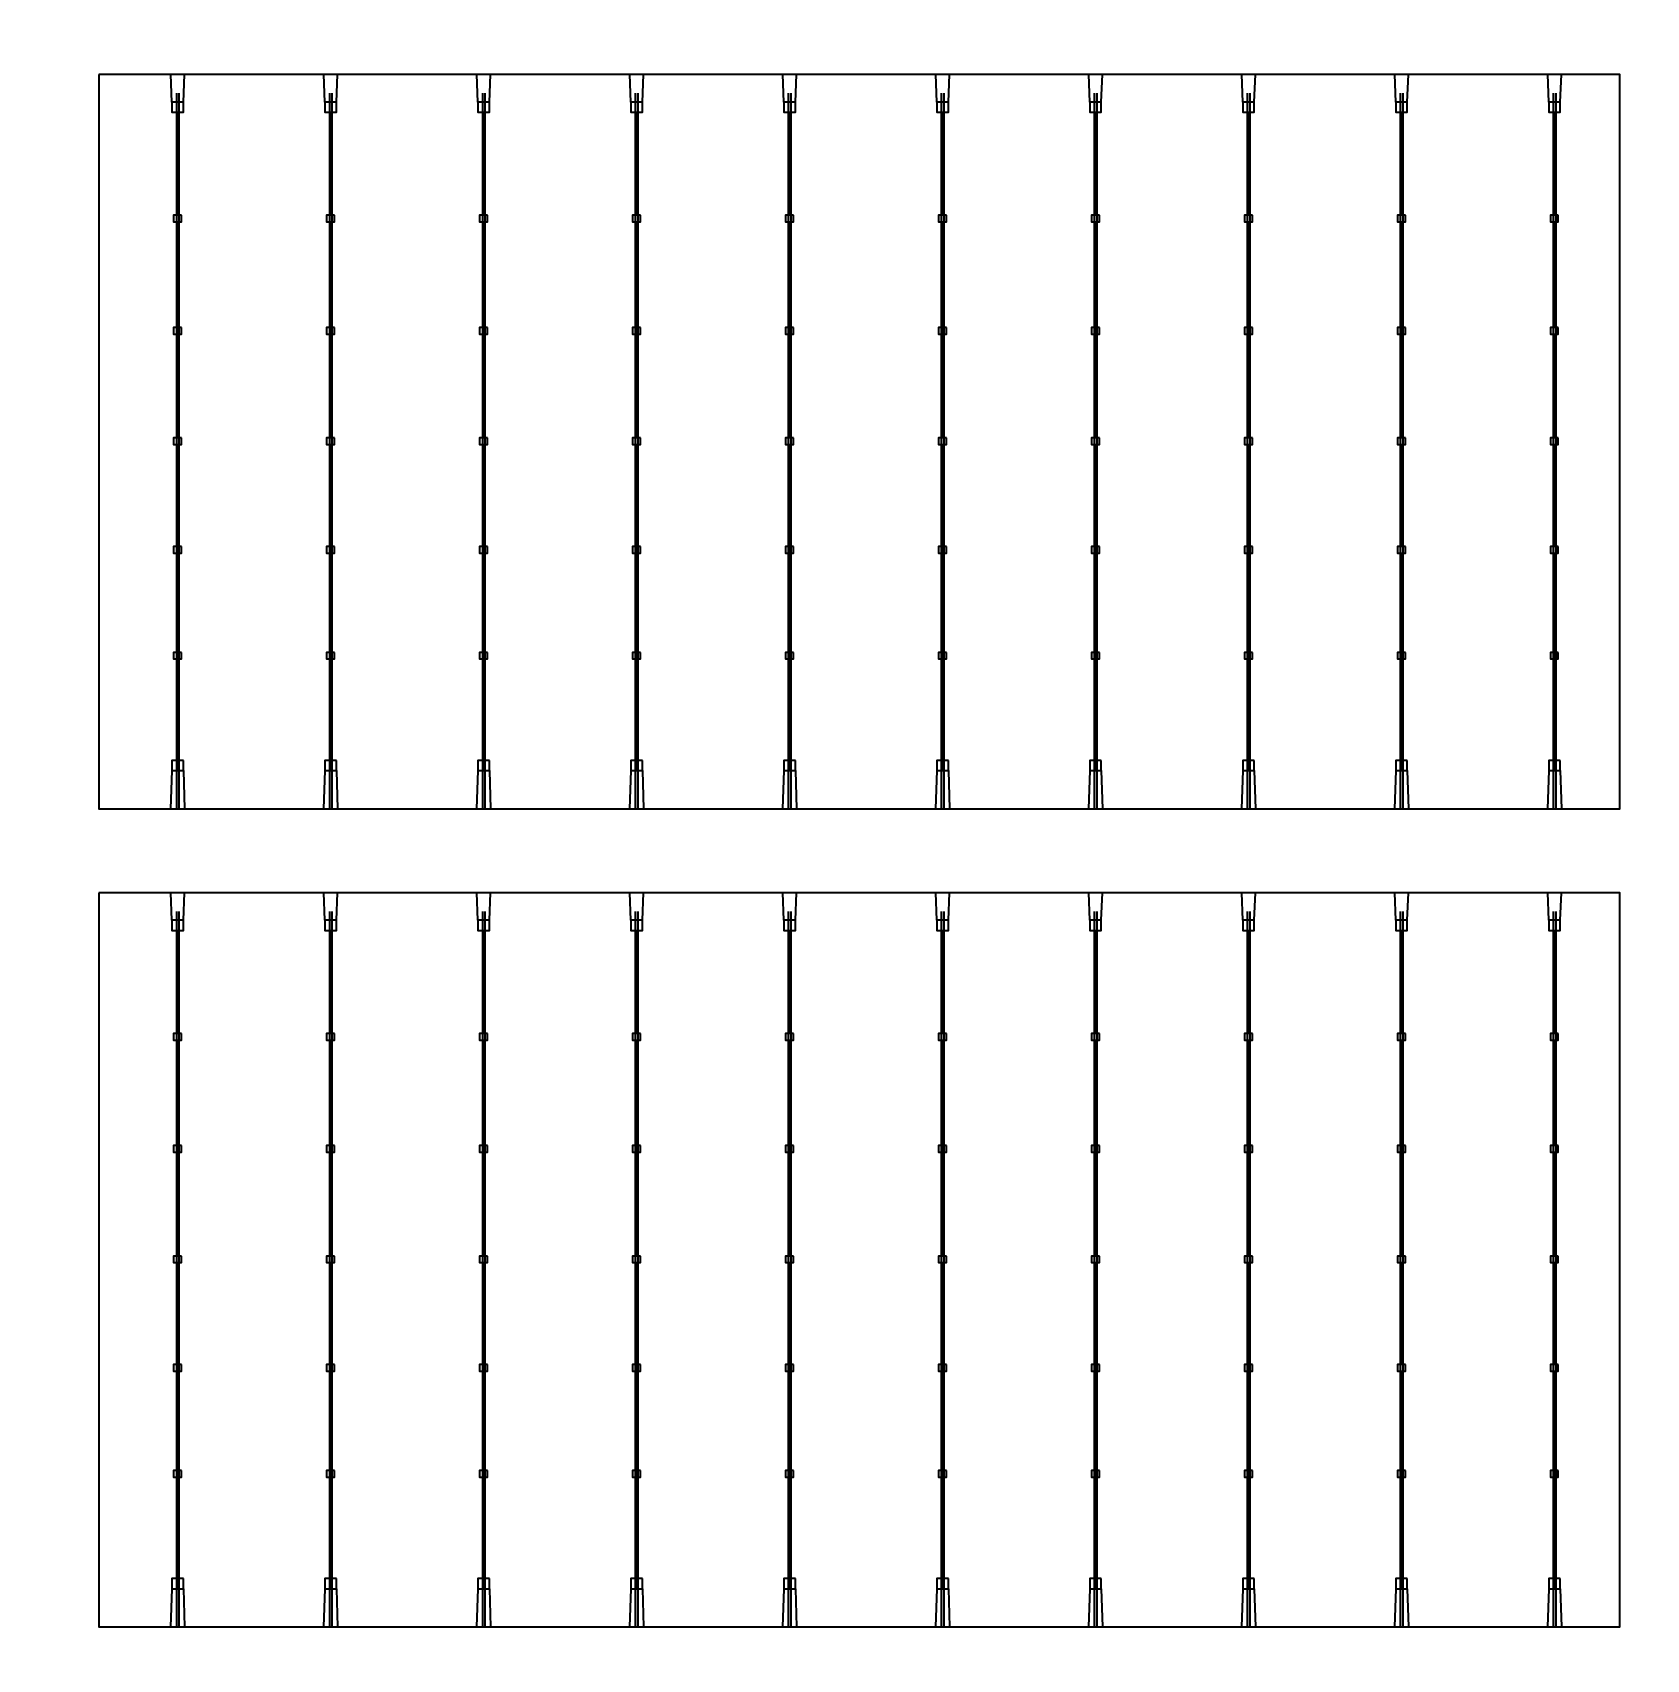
# Model space of a CAD drawing. Header units: millimetres. Extents: x 10297564 to 11610295, y -9287743 to -8409454.
# Drawn here: x 10431307 to 10433853, y -9095653 to -9093088 of the extents above; entities that cross this region are included whole.
import ezdxf

# ---------------------------------------------------------------- set-up
doc = ezdxf.new("R2010")
doc.units = ezdxf.units.MM
doc.header["$LTSCALE"] = 100
doc.layers.add('E1', color=1, linetype='Continuous')
doc.layers.add('Outline', color=5, linetype='Continuous', lineweight=25)
doc.styles.add('HL-S1', font='DotumChe.ttf')
doc.styles.add('MG', font='malgun.ttf')
doc.dimstyles.new('HL-100', dxfattribs={"dimscale": 100, "dimtxt": 3, "dimasz": 4, "dimexe": 2, "dimexo": 2, "dimgap": 1, "dimtad": 1, "dimdec": 0, "dimzin": 0, "dimlunit": 6, "dimtxsty": 'HL-S1', "dimblk": 'DOTSMALL', "dimcen": 4, "dimdle": 2, "dimclrd": 256, "dimclre": 256, "dimclrt": 4, "dimazin": 0, "dimtfac": 1, "dimtdec": 0, "dimtix": 1, "dimtmove": 2, "dimatfit": 3, "dimldrblk": 'DOTSMALL', "dimfxl": 1.5, "dimtolj": 1, "dimtzin": 0, "dimlwd": -1, "dimlwe": -1, "dimarcsym": 0})

# ---------------------------------------------------------------- blocks, each defined once
blk = doc.blocks.new('*D75')
at = {"layer": 'defpoints', "color": 0, "transparency": 16777216}
for p in [(10439230.2, -9073249.8), (10439230.2, -9073249.8), (10423426.7, -9107604.7)]:
    blk.add_point(p, dxfattribs=at)
at = {"layer": 'E1', "color": 1, "transparency": 16777216}
for p, q in [((10439593.6, -9073417), (10439593.6, -9073417)), ((10423593.8, -9107241.3), (10439063, -9073613.2)), ((10423790.1, -9107771.8), (10423790.1, -9107771.8))]:
    blk.add_line(p, q, dxfattribs=at)
for points in [[(10439002.4, -9073585.4), (10439123.6, -9073641.1), (10439230.2, -9073249.8)], [(10423533.3, -9107213.4), (10423654.4, -9107269.1), (10423426.7, -9107604.7)]]:
    blk.add_solid(points, dxfattribs=at)
at = {"layer": 'E1', "color": 7, "transparency": 16777216, "insert": (10430911.1, -9090235.3), "char_height": 500, "attachment_point": 5, "rotation": 65.2972, "style": 'MG'}
blk.add_mtext('\\A1;2711.1', dxfattribs=at)
blk = doc.blocks.new('_DotSmall')
at = {"color": 0, "linetype": 'ByBlock', "const_width": 0.5}
blk.add_lwpolyline([(-0.0625, 0, 1), (0.0625, 0, 1)], format="xyb", close=True, dxfattribs=at)

msp = doc.modelspace()

# ---------------------------------------------------------------- hatches: boundary and pattern name
at = {"true_color": 0x939598}
h = msp.add_hatch(color=252, dxfattribs=at)
h.dxf.hatch_style = 1
h.paths.add_polyline_path([(10431534.3, -9094311.8), (10431538.3, -9094311.8), (10431538.3, -9093183.5), (10431534.3, -9093183.5)])
h = msp.add_hatch(color=252, dxfattribs=at)
h.dxf.hatch_style = 1
h.paths.add_polyline_path([(10431775.6, -9094311.8), (10431779.6, -9094311.8), (10431779.6, -9093183.5), (10431775.6, -9093183.5)])
h = msp.add_hatch(color=252, dxfattribs=at)
h.dxf.hatch_style = 1
h.paths.add_polyline_path([(10432016.9, -9094311.8), (10432020.9, -9094311.8), (10432020.9, -9093183.5), (10432016.9, -9093183.5)])
h = msp.add_hatch(color=252, dxfattribs=at)
h.dxf.hatch_style = 1
h.paths.add_polyline_path([(10432258.2, -9094311.8), (10432262.2, -9094311.8), (10432262.2, -9093183.5), (10432258.2, -9093183.5)])
h = msp.add_hatch(color=252, dxfattribs=at)
h.dxf.hatch_style = 1
h.paths.add_polyline_path([(10432499.5, -9094311.8), (10432503.6, -9094311.8), (10432503.6, -9093183.5), (10432499.5, -9093183.5)])
h = msp.add_hatch(color=252, dxfattribs=at)
h.dxf.hatch_style = 1
h.paths.add_polyline_path([(10432740.8, -9094311.8), (10432744.9, -9094311.8), (10432744.9, -9093183.5), (10432740.8, -9093183.5)])
h = msp.add_hatch(color=252, dxfattribs=at)
h.dxf.hatch_style = 1
h.paths.add_polyline_path([(10432982.1, -9094311.8), (10432986.2, -9094311.8), (10432986.2, -9093183.5), (10432982.1, -9093183.5)])
h = msp.add_hatch(color=252, dxfattribs=at)
h.dxf.hatch_style = 1
h.paths.add_polyline_path([(10433223.4, -9094311.8), (10433227.5, -9094311.8), (10433227.5, -9093183.5), (10433223.4, -9093183.5)])
h = msp.add_hatch(color=252, dxfattribs=at)
h.dxf.hatch_style = 1
h.paths.add_polyline_path([(10433464.7, -9094311.8), (10433468.8, -9094311.8), (10433468.8, -9093183.5), (10433464.7, -9093183.5)])
h = msp.add_hatch(color=252, dxfattribs=at)
h.dxf.hatch_style = 1
h.paths.add_polyline_path([(10433706, -9094311.8), (10433710.1, -9094311.8), (10433710.1, -9093183.5), (10433706, -9093183.5)])
h = msp.add_hatch(color=252, dxfattribs=at)
h.dxf.hatch_style = 1
h.paths.add_polyline_path([(10431534.3, -9095602.1), (10431538.3, -9095602.1), (10431538.3, -9094473.7), (10431534.3, -9094473.7)])
h = msp.add_hatch(color=252, dxfattribs=at)
h.dxf.hatch_style = 1
h.paths.add_polyline_path([(10431775.6, -9095602.1), (10431779.6, -9095602.1), (10431779.6, -9094473.7), (10431775.6, -9094473.7)])
h = msp.add_hatch(color=252, dxfattribs=at)
h.dxf.hatch_style = 1
h.paths.add_polyline_path([(10432016.9, -9095602.1), (10432020.9, -9095602.1), (10432020.9, -9094473.7), (10432016.9, -9094473.7)])
h = msp.add_hatch(color=252, dxfattribs=at)
h.dxf.hatch_style = 1
h.paths.add_polyline_path([(10432258.2, -9095602.1), (10432262.2, -9095602.1), (10432262.2, -9094473.7), (10432258.2, -9094473.7)])
h = msp.add_hatch(color=252, dxfattribs=at)
h.dxf.hatch_style = 1
h.paths.add_polyline_path([(10432499.5, -9095602.1), (10432503.6, -9095602.1), (10432503.6, -9094473.7), (10432499.5, -9094473.7)])
h = msp.add_hatch(color=252, dxfattribs=at)
h.dxf.hatch_style = 1
h.paths.add_polyline_path([(10432740.8, -9095602.1), (10432744.9, -9095602.1), (10432744.9, -9094473.7), (10432740.8, -9094473.7)])
h = msp.add_hatch(color=252, dxfattribs=at)
h.dxf.hatch_style = 1
h.paths.add_polyline_path([(10432982.1, -9095602.1), (10432986.2, -9095602.1), (10432986.2, -9094473.7), (10432982.1, -9094473.7)])
h = msp.add_hatch(color=252, dxfattribs=at)
h.dxf.hatch_style = 1
h.paths.add_polyline_path([(10433223.4, -9095602.1), (10433227.5, -9095602.1), (10433227.5, -9094473.7), (10433223.4, -9094473.7)])
h = msp.add_hatch(color=252, dxfattribs=at)
h.dxf.hatch_style = 1
h.paths.add_polyline_path([(10433464.7, -9095602.1), (10433468.8, -9095602.1), (10433468.8, -9094473.7), (10433464.7, -9094473.7)])
h = msp.add_hatch(color=252, dxfattribs=at)
h.dxf.hatch_style = 1
h.paths.add_polyline_path([(10433706, -9095602.1), (10433710.1, -9095602.1), (10433710.1, -9094473.7), (10433706, -9094473.7)])

# ---------------------------------------------------------------- linework, layer by layer
for p, q in [((10431527.2, -9093197.4), (10431525.5, -9093154.1)), ((10431545.4, -9093197.4), (10431547.1, -9093154.1)), ((10431768.5, -9093197.4), (10431766.9, -9093154.1)), ((10431786.7, -9093197.4), (10431788.4, -9093154.1)), ((10432009.9, -9093197.4), (10432008.2, -9093154.1)), ((10432028, -9093197.4), (10432029.7, -9093154.1)), ((10432251.2, -9093197.4), (10432249.5, -9093154.1)), ((10432269.3, -9093197.4), (10432271, -9093154.1)), ((10432492.5, -9093197.4), (10432490.8, -9093154.1)), ((10432510.6, -9093197.4), (10432512.3, -9093154.1)), ((10432733.8, -9093197.4), (10432732.1, -9093154.1)), ((10432751.9, -9093197.4), (10432753.6, -9093154.1)), ((10432975.1, -9093197.4), (10432973.4, -9093154.1)), ((10432993.2, -9093197.4), (10432994.9, -9093154.1)), ((10433216.4, -9093197.4), (10433214.7, -9093154.1)), ((10433234.5, -9093197.4), (10433236.2, -9093154.1)), ((10433457.7, -9093197.4), (10433456, -9093154.1)), ((10433475.8, -9093197.4), (10433477.5, -9093154.1)), ((10433699, -9093197.4), (10433697.3, -9093154.1)), ((10433717.1, -9093197.4), (10433718.8, -9093154.1)), ((10431534.3, -9093183.5), (10431534.3, -9094311.8)), ((10431538.3, -9093183.5), (10431538.3, -9094311.8)), ((10431775.6, -9093183.5), (10431775.6, -9094311.8)), ((10431779.6, -9093183.5), (10431779.6, -9094311.8)), ((10432016.9, -9093183.5), (10432016.9, -9094311.8)), ((10432020.9, -9093183.5), (10432020.9, -9094311.8)), ((10432258.2, -9093183.5), (10432258.2, -9094311.8)), ((10432262.2, -9093183.5), (10432262.2, -9094311.8)), ((10432499.5, -9093183.5), (10432499.5, -9094311.8)), ((10432503.6, -9093183.5), (10432503.6, -9094311.8)), ((10432740.8, -9093183.5), (10432740.8, -9094311.8)), ((10432744.9, -9093183.5), (10432744.9, -9094311.8)), ((10432982.1, -9093183.5), (10432982.1, -9094311.8)), ((10432986.2, -9093183.5), (10432986.2, -9094311.8)), ((10433223.4, -9093183.5), (10433223.4, -9094311.8)), ((10433227.5, -9093183.5), (10433227.5, -9094311.8)), ((10433464.7, -9093183.5), (10433464.7, -9094311.8)), ((10433468.8, -9093183.5), (10433468.8, -9094311.8)), ((10433706, -9093183.5), (10433706, -9094311.8)), ((10433710.1, -9093183.5), (10433710.1, -9094311.8)), ((10431535.9, -9093375.9), (10431535.9, -9093213.4)), ((10431536.7, -9093375.9), (10431536.7, -9093213.4)), ((10431777.2, -9093375.9), (10431777.2, -9093213.4)), ((10431778, -9093375.9), (10431778, -9093213.4)), ((10432018.5, -9093375.9), (10432018.5, -9093213.4)), ((10432019.3, -9093375.9), (10432019.3, -9093213.4)), ((10432259.8, -9093375.9), (10432259.8, -9093213.4)), ((10432260.6, -9093375.9), (10432260.6, -9093213.4)), ((10432501.1, -9093375.9), (10432501.1, -9093213.4)), ((10432501.9, -9093375.9), (10432501.9, -9093213.4)), ((10432742.4, -9093375.9), (10432742.4, -9093213.4)), ((10432743.3, -9093375.9), (10432743.3, -9093213.4)), ((10432983.7, -9093375.9), (10432983.7, -9093213.4)), ((10432984.6, -9093375.9), (10432984.6, -9093213.4)), ((10433225, -9093375.9), (10433225, -9093213.4)), ((10433225.9, -9093375.9), (10433225.9, -9093213.4)), ((10433466.3, -9093375.9), (10433466.3, -9093213.4)), ((10433467.2, -9093375.9), (10433467.2, -9093213.4)), ((10433707.6, -9093375.9), (10433707.6, -9093213.4)), ((10433708.5, -9093375.9), (10433708.5, -9093213.4)), ((10431535.9, -9093726.9), (10431535.9, -9093386.4)), ((10431536.7, -9093726.9), (10431536.7, -9093386.4)), ((10431777.2, -9093726.9), (10431777.2, -9093386.4)), ((10431778, -9093726.9), (10431778, -9093386.4)), ((10432018.5, -9093726.9), (10432018.5, -9093386.4)), ((10432019.3, -9093726.9), (10432019.3, -9093386.4)), ((10432259.8, -9093726.9), (10432259.8, -9093386.4)), ((10432260.6, -9093726.9), (10432260.6, -9093386.4)), ((10432501.1, -9093726.9), (10432501.1, -9093386.4)), ((10432501.9, -9093726.9), (10432501.9, -9093386.4)), ((10432742.4, -9093726.9), (10432742.4, -9093386.4)), ((10432743.3, -9093726.9), (10432743.3, -9093386.4)), ((10432983.7, -9093726.9), (10432983.7, -9093386.4)), ((10432984.6, -9093726.9), (10432984.6, -9093386.4)), ((10433225, -9093726.9), (10433225, -9093386.4)), ((10433225.9, -9093726.9), (10433225.9, -9093386.4)), ((10433466.3, -9093726.9), (10433466.3, -9093386.4)), ((10433467.2, -9093726.9), (10433467.2, -9093386.4)), ((10433707.6, -9093552.8), (10433707.6, -9093386.4)), ((10433708.5, -9093552.8), (10433708.5, -9093386.4)), ((10433707.6, -9093726.9), (10433707.6, -9093563.3)), ((10433708.5, -9093726.9), (10433708.5, -9093563.3)), ((10431535.9, -9094250.9), (10431535.9, -9093737.3)), ((10431536.7, -9094250.9), (10431536.7, -9093737.3)), ((10431777.2, -9094250.9), (10431777.2, -9093737.3)), ((10431778, -9094250.9), (10431778, -9093737.3)), ((10432018.5, -9094250.9), (10432018.5, -9093737.3)), ((10432019.3, -9094250.9), (10432019.3, -9093737.3)), ((10432259.8, -9094250.9), (10432259.8, -9093737.3)), ((10432260.6, -9094250.9), (10432260.6, -9093737.3)), ((10432501.1, -9094250.9), (10432501.1, -9093737.3)), ((10432501.9, -9094250.9), (10432501.9, -9093737.3)), ((10432742.4, -9094250.9), (10432742.4, -9093737.3)), ((10432743.3, -9094250.9), (10432743.3, -9093737.3)), ((10432983.7, -9094250.9), (10432983.7, -9093737.3)), ((10432984.6, -9094250.9), (10432984.6, -9093737.3)), ((10433225, -9094250.9), (10433225, -9093737.3)), ((10433225.9, -9094250.9), (10433225.9, -9093737.3)), ((10433466.3, -9093898.2), (10433466.3, -9093737.3)), ((10433467.2, -9093898.2), (10433467.2, -9093737.3)), ((10433707.6, -9093898.2), (10433707.6, -9093737.3)), ((10433708.5, -9093898.2), (10433708.5, -9093737.3)), ((10433466.3, -9094250.9), (10433466.3, -9093908.6)), ((10433467.2, -9094250.9), (10433467.2, -9093908.6)), ((10433707.6, -9094250.9), (10433707.6, -9093908.6)), ((10433708.5, -9094250.9), (10433708.5, -9093908.6)), ((10431527.2, -9094251.6), (10431525.3, -9094311.8)), ((10431545.4, -9094251.6), (10431547.3, -9094311.8)), ((10431768.5, -9094251.6), (10431766.6, -9094311.8)), ((10431786.7, -9094251.6), (10431788.6, -9094311.8)), ((10432009.9, -9094251.6), (10432007.9, -9094311.8)), ((10432028, -9094251.6), (10432029.9, -9094311.8)), ((10432251.2, -9094251.6), (10432249.2, -9094311.8)), ((10432269.3, -9094251.6), (10432271.3, -9094311.8)), ((10432492.5, -9094251.6), (10432490.5, -9094311.8)), ((10432510.6, -9094251.6), (10432512.6, -9094311.8)), ((10432733.8, -9094251.6), (10432731.8, -9094311.8)), ((10432751.9, -9094251.6), (10432753.9, -9094311.8)), ((10432975.1, -9094251.6), (10432973.1, -9094311.8)), ((10432993.2, -9094251.6), (10432995.2, -9094311.8)), ((10433216.4, -9094251.6), (10433214.4, -9094311.8)), ((10433234.5, -9094251.6), (10433236.5, -9094311.8)), ((10433457.7, -9094251.6), (10433455.7, -9094311.8)), ((10433475.8, -9094251.6), (10433477.8, -9094311.8)), ((10433699, -9094251.6), (10433697, -9094311.8)), ((10433717.1, -9094251.6), (10433719.1, -9094311.8)), ((10431527.2, -9094487.6), (10431525.5, -9094444.3)), ((10431545.4, -9094487.6), (10431547.1, -9094444.3)), ((10431768.5, -9094487.6), (10431766.9, -9094444.3)), ((10431786.7, -9094487.6), (10431788.4, -9094444.3)), ((10432009.9, -9094487.6), (10432008.2, -9094444.3)), ((10432028, -9094487.6), (10432029.7, -9094444.3)), ((10432251.2, -9094487.6), (10432249.5, -9094444.3)), ((10432269.3, -9094487.6), (10432271, -9094444.3)), ((10432492.5, -9094487.6), (10432490.8, -9094444.3)), ((10432510.6, -9094487.6), (10432512.3, -9094444.3)), ((10432733.8, -9094487.6), (10432732.1, -9094444.3)), ((10432751.9, -9094487.6), (10432753.6, -9094444.3)), ((10432975.1, -9094487.6), (10432973.4, -9094444.3)), ((10432993.2, -9094487.6), (10432994.9, -9094444.3)), ((10433216.4, -9094487.6), (10433214.7, -9094444.3)), ((10433234.5, -9094487.6), (10433236.2, -9094444.3)), ((10433457.7, -9094487.6), (10433456, -9094444.3)), ((10433475.8, -9094487.6), (10433477.5, -9094444.3)), ((10433699, -9094487.6), (10433697.3, -9094444.3)), ((10433717.1, -9094487.6), (10433718.8, -9094444.3)), ((10431534.3, -9094473.7), (10431534.3, -9095602.1)), ((10431538.3, -9094473.7), (10431538.3, -9095602.1)), ((10431775.6, -9094473.7), (10431775.6, -9095602.1)), ((10431779.6, -9094473.7), (10431779.6, -9095602.1)), ((10432016.9, -9094473.7), (10432016.9, -9095602.1)), ((10432020.9, -9094473.7), (10432020.9, -9095602.1)), ((10432258.2, -9094473.7), (10432258.2, -9095602.1)), ((10432262.2, -9094473.7), (10432262.2, -9095602.1)), ((10432499.5, -9094473.7), (10432499.5, -9095602.1)), ((10432503.6, -9094473.7), (10432503.6, -9095602.1)), ((10432740.8, -9094473.7), (10432740.8, -9095602.1)), ((10432744.9, -9094473.7), (10432744.9, -9095602.1)), ((10432982.1, -9094473.7), (10432982.1, -9095602.1)), ((10432986.2, -9094473.7), (10432986.2, -9095602.1)), ((10433223.4, -9094473.7), (10433223.4, -9095602.1)), ((10433227.5, -9094473.7), (10433227.5, -9095602.1)), ((10433464.7, -9094473.7), (10433464.7, -9095602.1)), ((10433468.8, -9094473.7), (10433468.8, -9095602.1)), ((10433706, -9094473.7), (10433706, -9095602.1)), ((10433710.1, -9094473.7), (10433710.1, -9095602.1)), ((10431535.9, -9094666.2), (10431535.9, -9094503.7)), ((10431536.7, -9094666.2), (10431536.7, -9094503.7)), ((10431777.2, -9094666.2), (10431777.2, -9094503.7)), ((10431778, -9094666.2), (10431778, -9094503.7)), ((10432018.5, -9094666.2), (10432018.5, -9094503.7)), ((10432019.3, -9094666.2), (10432019.3, -9094503.7)), ((10432259.8, -9094666.2), (10432259.8, -9094503.7)), ((10432260.6, -9094666.2), (10432260.6, -9094503.7)), ((10432501.1, -9094666.2), (10432501.1, -9094503.7)), ((10432501.9, -9094666.2), (10432501.9, -9094503.7)), ((10432742.4, -9094666.2), (10432742.4, -9094503.7)), ((10432743.3, -9094666.2), (10432743.3, -9094503.7)), ((10432983.7, -9094666.2), (10432983.7, -9094503.7)), ((10432984.6, -9094666.2), (10432984.6, -9094503.7)), ((10433225, -9094666.2), (10433225, -9094503.7)), ((10433225.9, -9094666.2), (10433225.9, -9094503.7)), ((10433466.3, -9094666.2), (10433466.3, -9094503.7)), ((10433467.2, -9094666.2), (10433467.2, -9094503.7)), ((10433707.6, -9094666.2), (10433707.6, -9094503.7)), ((10433708.5, -9094666.2), (10433708.5, -9094503.7)), ((10431535.9, -9095017.1), (10431535.9, -9094676.6)), ((10431536.7, -9095017.1), (10431536.7, -9094676.6)), ((10431777.2, -9095017.1), (10431777.2, -9094676.6)), ((10431778, -9095017.1), (10431778, -9094676.6)), ((10432018.5, -9095017.1), (10432018.5, -9094676.6)), ((10432019.3, -9095017.1), (10432019.3, -9094676.6)), ((10432259.8, -9095017.1), (10432259.8, -9094676.6)), ((10432260.6, -9095017.1), (10432260.6, -9094676.6)), ((10432501.1, -9095017.1), (10432501.1, -9094676.6)), ((10432501.9, -9095017.1), (10432501.9, -9094676.6)), ((10432742.4, -9095017.1), (10432742.4, -9094676.6)), ((10432743.3, -9095017.1), (10432743.3, -9094676.6)), ((10432983.7, -9095017.1), (10432983.7, -9094676.6)), ((10432984.6, -9095017.1), (10432984.6, -9094676.6)), ((10433225, -9095017.1), (10433225, -9094676.6)), ((10433225.9, -9095017.1), (10433225.9, -9094676.6)), ((10433466.3, -9095017.1), (10433466.3, -9094676.6)), ((10433467.2, -9095017.1), (10433467.2, -9094676.6)), ((10433707.6, -9094843), (10433707.6, -9094676.6)), ((10433708.5, -9094843), (10433708.5, -9094676.6)), ((10433707.6, -9095017.1), (10433707.6, -9094853.5)), ((10433708.5, -9095017.1), (10433708.5, -9094853.5)), ((10431535.9, -9095541.1), (10431535.9, -9095027.6)), ((10431536.7, -9095541.1), (10431536.7, -9095027.6)), ((10431777.2, -9095541.1), (10431777.2, -9095027.6)), ((10431778, -9095541.1), (10431778, -9095027.6)), ((10432018.5, -9095541.1), (10432018.5, -9095027.6)), ((10432019.3, -9095541.1), (10432019.3, -9095027.6)), ((10432259.8, -9095541.1), (10432259.8, -9095027.6)), ((10432260.6, -9095541.1), (10432260.6, -9095027.6)), ((10432501.1, -9095541.1), (10432501.1, -9095027.6)), ((10432501.9, -9095541.1), (10432501.9, -9095027.6)), ((10432742.4, -9095541.1), (10432742.4, -9095027.6)), ((10432743.3, -9095541.1), (10432743.3, -9095027.6)), ((10432983.7, -9095541.1), (10432983.7, -9095027.6)), ((10432984.6, -9095541.1), (10432984.6, -9095027.6)), ((10433225, -9095541.1), (10433225, -9095027.6)), ((10433225.9, -9095541.1), (10433225.9, -9095027.6)), ((10433466.3, -9095188.4), (10433466.3, -9095027.6)), ((10433467.2, -9095188.4), (10433467.2, -9095027.6)), ((10433707.6, -9095188.4), (10433707.6, -9095027.6)), ((10433708.5, -9095188.4), (10433708.5, -9095027.6)), ((10433466.3, -9095541.1), (10433466.3, -9095198.9)), ((10433467.2, -9095541.1), (10433467.2, -9095198.9)), ((10433707.6, -9095541.1), (10433707.6, -9095198.9)), ((10433708.5, -9095541.1), (10433708.5, -9095198.9)), ((10431527.2, -9095541.8), (10431525.3, -9095602.1)), ((10431545.4, -9095541.8), (10431547.3, -9095602.1)), ((10431768.5, -9095541.8), (10431766.6, -9095602.1)), ((10431786.7, -9095541.8), (10431788.6, -9095602.1)), ((10432009.9, -9095541.8), (10432007.9, -9095602.1)), ((10432028, -9095541.8), (10432029.9, -9095602.1)), ((10432251.2, -9095541.8), (10432249.2, -9095602.1)), ((10432269.3, -9095541.8), (10432271.3, -9095602.1)), ((10432492.5, -9095541.8), (10432490.5, -9095602.1)), ((10432510.6, -9095541.8), (10432512.6, -9095602.1)), ((10432733.8, -9095541.8), (10432731.8, -9095602.1)), ((10432751.9, -9095541.8), (10432753.9, -9095602.1)), ((10432975.1, -9095541.8), (10432973.1, -9095602.1)), ((10432993.2, -9095541.8), (10432995.2, -9095602.1)), ((10433216.4, -9095541.8), (10433214.4, -9095602.1)), ((10433234.5, -9095541.8), (10433236.5, -9095602.1)), ((10433457.7, -9095541.8), (10433455.7, -9095602.1)), ((10433475.8, -9095541.8), (10433477.8, -9095602.1)), ((10433699, -9095541.8), (10433697, -9095602.1)), ((10433717.1, -9095541.8), (10433719.1, -9095602.1))]:
    msp.add_line(p, q)
at = {"color": 4}
for points in [[(10431545.4, -9093197.4), (10431527.2, -9093197.4), (10431527.2, -9093213.4), (10431545.4, -9093213.4)], [(10431786.7, -9093197.4), (10431768.5, -9093197.4), (10431768.5, -9093213.4), (10431786.7, -9093213.4)], [(10432028, -9093197.4), (10432009.9, -9093197.4), (10432009.9, -9093213.4), (10432028, -9093213.4)], [(10432269.3, -9093197.4), (10432251.2, -9093197.4), (10432251.2, -9093213.4), (10432269.3, -9093213.4)], [(10432510.6, -9093197.4), (10432492.5, -9093197.4), (10432492.5, -9093213.4), (10432510.6, -9093213.4)], [(10432751.9, -9093197.4), (10432733.8, -9093197.4), (10432733.8, -9093213.4), (10432751.9, -9093213.4)], [(10432993.2, -9093197.4), (10432975.1, -9093197.4), (10432975.1, -9093213.4), (10432993.2, -9093213.4)], [(10433234.5, -9093197.4), (10433216.4, -9093197.4), (10433216.4, -9093213.4), (10433234.5, -9093213.4)], [(10433475.8, -9093197.4), (10433457.7, -9093197.4), (10433457.7, -9093213.4), (10433475.8, -9093213.4)], [(10433717.1, -9093197.4), (10433699, -9093197.4), (10433699, -9093213.4), (10433717.1, -9093213.4)], [(10431542.2, -9093375.9), (10431529.7, -9093375.9), (10431529.7, -9093386.4), (10431542.2, -9093386.4)], [(10431783.5, -9093375.9), (10431771, -9093375.9), (10431771, -9093386.4), (10431783.5, -9093386.4)], [(10432024.8, -9093375.9), (10432012.3, -9093375.9), (10432012.3, -9093386.4), (10432024.8, -9093386.4)], [(10432266.2, -9093375.9), (10432253.6, -9093375.9), (10432253.6, -9093386.4), (10432266.2, -9093386.4)], [(10432507.5, -9093375.9), (10432494.9, -9093375.9), (10432494.9, -9093386.4), (10432507.5, -9093386.4)], [(10432748.8, -9093375.9), (10432736.2, -9093375.9), (10432736.2, -9093386.4), (10432748.8, -9093386.4)], [(10432990.1, -9093375.9), (10432977.5, -9093375.9), (10432977.5, -9093386.4), (10432990.1, -9093386.4)], [(10433231.4, -9093375.9), (10433218.8, -9093375.9), (10433218.8, -9093386.4), (10433231.4, -9093386.4)], [(10433472.7, -9093375.9), (10433460.1, -9093375.9), (10433460.1, -9093386.4), (10433472.7, -9093386.4)], [(10433714, -9093375.9), (10433701.4, -9093375.9), (10433701.4, -9093386.4), (10433714, -9093386.4)], [(10431542.2, -9093552.8), (10431529.7, -9093552.8), (10431529.7, -9093563.3), (10431542.2, -9093563.3)], [(10431783.5, -9093552.8), (10431771, -9093552.8), (10431771, -9093563.3), (10431783.5, -9093563.3)], [(10432024.8, -9093552.8), (10432012.3, -9093552.8), (10432012.3, -9093563.3), (10432024.8, -9093563.3)], [(10432266.2, -9093552.8), (10432253.6, -9093552.8), (10432253.6, -9093563.3), (10432266.2, -9093563.3)], [(10432507.5, -9093552.8), (10432494.9, -9093552.8), (10432494.9, -9093563.3), (10432507.5, -9093563.3)], [(10432748.8, -9093552.8), (10432736.2, -9093552.8), (10432736.2, -9093563.3), (10432748.8, -9093563.3)], [(10432990.1, -9093552.8), (10432977.5, -9093552.8), (10432977.5, -9093563.3), (10432990.1, -9093563.3)], [(10433231.4, -9093552.8), (10433218.8, -9093552.8), (10433218.8, -9093563.3), (10433231.4, -9093563.3)], [(10433472.7, -9093552.8), (10433460.1, -9093552.8), (10433460.1, -9093563.3), (10433472.7, -9093563.3)], [(10433714, -9093552.8), (10433701.4, -9093552.8), (10433701.4, -9093563.3), (10433714, -9093563.3)], [(10431542.2, -9093726.9), (10431529.7, -9093726.9), (10431529.7, -9093737.3), (10431542.2, -9093737.3)], [(10431783.5, -9093726.9), (10431771, -9093726.9), (10431771, -9093737.3), (10431783.5, -9093737.3)], [(10432024.8, -9093726.9), (10432012.3, -9093726.9), (10432012.3, -9093737.3), (10432024.8, -9093737.3)], [(10432266.2, -9093726.9), (10432253.6, -9093726.9), (10432253.6, -9093737.3), (10432266.2, -9093737.3)], [(10432507.5, -9093726.9), (10432494.9, -9093726.9), (10432494.9, -9093737.3), (10432507.5, -9093737.3)], [(10432748.8, -9093726.9), (10432736.2, -9093726.9), (10432736.2, -9093737.3), (10432748.8, -9093737.3)], [(10432990.1, -9093726.9), (10432977.5, -9093726.9), (10432977.5, -9093737.3), (10432990.1, -9093737.3)], [(10433231.4, -9093726.9), (10433218.8, -9093726.9), (10433218.8, -9093737.3), (10433231.4, -9093737.3)], [(10433472.7, -9093726.9), (10433460.1, -9093726.9), (10433460.1, -9093737.3), (10433472.7, -9093737.3)], [(10433714, -9093726.9), (10433701.4, -9093726.9), (10433701.4, -9093737.3), (10433714, -9093737.3)], [(10431542.2, -9093898.2), (10431529.7, -9093898.2), (10431529.7, -9093908.6), (10431542.2, -9093908.6)], [(10431783.5, -9093898.2), (10431771, -9093898.2), (10431771, -9093908.6), (10431783.5, -9093908.6)], [(10432024.8, -9093898.2), (10432012.3, -9093898.2), (10432012.3, -9093908.6), (10432024.8, -9093908.6)], [(10432266.2, -9093898.2), (10432253.6, -9093898.2), (10432253.6, -9093908.6), (10432266.2, -9093908.6)], [(10432507.5, -9093898.2), (10432494.9, -9093898.2), (10432494.9, -9093908.6), (10432507.5, -9093908.6)], [(10432748.8, -9093898.2), (10432736.2, -9093898.2), (10432736.2, -9093908.6), (10432748.8, -9093908.6)], [(10432990.1, -9093898.2), (10432977.5, -9093898.2), (10432977.5, -9093908.6), (10432990.1, -9093908.6)], [(10433231.4, -9093898.2), (10433218.8, -9093898.2), (10433218.8, -9093908.6), (10433231.4, -9093908.6)], [(10433472.7, -9093898.2), (10433460.1, -9093898.2), (10433460.1, -9093908.6), (10433472.7, -9093908.6)], [(10433714, -9093898.2), (10433701.4, -9093898.2), (10433701.4, -9093908.6), (10433714, -9093908.6)], [(10431542.2, -9094065.3), (10431529.7, -9094065.3), (10431529.7, -9094075.7), (10431542.2, -9094075.7)], [(10431783.5, -9094065.3), (10431771, -9094065.3), (10431771, -9094075.7), (10431783.5, -9094075.7)], [(10432024.8, -9094065.3), (10432012.3, -9094065.3), (10432012.3, -9094075.7), (10432024.8, -9094075.7)], [(10432266.2, -9094065.3), (10432253.6, -9094065.3), (10432253.6, -9094075.7), (10432266.2, -9094075.7)], [(10432507.5, -9094065.3), (10432494.9, -9094065.3), (10432494.9, -9094075.7), (10432507.5, -9094075.7)], [(10432748.8, -9094065.3), (10432736.2, -9094065.3), (10432736.2, -9094075.7), (10432748.8, -9094075.7)], [(10432990.1, -9094065.3), (10432977.5, -9094065.3), (10432977.5, -9094075.7), (10432990.1, -9094075.7)], [(10433231.4, -9094065.3), (10433218.8, -9094065.3), (10433218.8, -9094075.7), (10433231.4, -9094075.7)], [(10433472.7, -9094065.3), (10433460.1, -9094065.3), (10433460.1, -9094075.7), (10433472.7, -9094075.7)], [(10433714, -9094065.3), (10433701.4, -9094065.3), (10433701.4, -9094075.7), (10433714, -9094075.7)], [(10431545.4, -9094235.6), (10431527.2, -9094235.6), (10431527.2, -9094251.6), (10431545.4, -9094251.6)], [(10431786.7, -9094235.6), (10431768.5, -9094235.6), (10431768.5, -9094251.6), (10431786.7, -9094251.6)], [(10432028, -9094235.6), (10432009.9, -9094235.6), (10432009.9, -9094251.6), (10432028, -9094251.6)], [(10432269.3, -9094235.6), (10432251.2, -9094235.6), (10432251.2, -9094251.6), (10432269.3, -9094251.6)], [(10432510.6, -9094235.6), (10432492.5, -9094235.6), (10432492.5, -9094251.6), (10432510.6, -9094251.6)], [(10432751.9, -9094235.6), (10432733.8, -9094235.6), (10432733.8, -9094251.6), (10432751.9, -9094251.6)], [(10432993.2, -9094235.6), (10432975.1, -9094235.6), (10432975.1, -9094251.6), (10432993.2, -9094251.6)], [(10433234.5, -9094235.6), (10433216.4, -9094235.6), (10433216.4, -9094251.6), (10433234.5, -9094251.6)], [(10433475.8, -9094235.6), (10433457.7, -9094235.6), (10433457.7, -9094251.6), (10433475.8, -9094251.6)], [(10433717.1, -9094235.6), (10433699, -9094235.6), (10433699, -9094251.6), (10433717.1, -9094251.6)], [(10431545.4, -9094487.6), (10431527.2, -9094487.6), (10431527.2, -9094503.7), (10431545.4, -9094503.7)], [(10431786.7, -9094487.6), (10431768.5, -9094487.6), (10431768.5, -9094503.7), (10431786.7, -9094503.7)], [(10432028, -9094487.6), (10432009.9, -9094487.6), (10432009.9, -9094503.7), (10432028, -9094503.7)], [(10432269.3, -9094487.6), (10432251.2, -9094487.6), (10432251.2, -9094503.7), (10432269.3, -9094503.7)], [(10432510.6, -9094487.6), (10432492.5, -9094487.6), (10432492.5, -9094503.7), (10432510.6, -9094503.7)], [(10432751.9, -9094487.6), (10432733.8, -9094487.6), (10432733.8, -9094503.7), (10432751.9, -9094503.7)], [(10432993.2, -9094487.6), (10432975.1, -9094487.6), (10432975.1, -9094503.7), (10432993.2, -9094503.7)], [(10433234.5, -9094487.6), (10433216.4, -9094487.6), (10433216.4, -9094503.7), (10433234.5, -9094503.7)], [(10433475.8, -9094487.6), (10433457.7, -9094487.6), (10433457.7, -9094503.7), (10433475.8, -9094503.7)], [(10433717.1, -9094487.6), (10433699, -9094487.6), (10433699, -9094503.7), (10433717.1, -9094503.7)], [(10431542.2, -9094666.2), (10431529.7, -9094666.2), (10431529.7, -9094676.6), (10431542.2, -9094676.6)], [(10431783.5, -9094666.2), (10431771, -9094666.2), (10431771, -9094676.6), (10431783.5, -9094676.6)], [(10432024.8, -9094666.2), (10432012.3, -9094666.2), (10432012.3, -9094676.6), (10432024.8, -9094676.6)], [(10432266.2, -9094666.2), (10432253.6, -9094666.2), (10432253.6, -9094676.6), (10432266.2, -9094676.6)], [(10432507.5, -9094666.2), (10432494.9, -9094666.2), (10432494.9, -9094676.6), (10432507.5, -9094676.6)], [(10432748.8, -9094666.2), (10432736.2, -9094666.2), (10432736.2, -9094676.6), (10432748.8, -9094676.6)], [(10432990.1, -9094666.2), (10432977.5, -9094666.2), (10432977.5, -9094676.6), (10432990.1, -9094676.6)], [(10433231.4, -9094666.2), (10433218.8, -9094666.2), (10433218.8, -9094676.6), (10433231.4, -9094676.6)], [(10433472.7, -9094666.2), (10433460.1, -9094666.2), (10433460.1, -9094676.6), (10433472.7, -9094676.6)], [(10433714, -9094666.2), (10433701.4, -9094666.2), (10433701.4, -9094676.6), (10433714, -9094676.6)], [(10431542.2, -9094843), (10431529.7, -9094843), (10431529.7, -9094853.5), (10431542.2, -9094853.5)], [(10431783.5, -9094843), (10431771, -9094843), (10431771, -9094853.5), (10431783.5, -9094853.5)], [(10432024.8, -9094843), (10432012.3, -9094843), (10432012.3, -9094853.5), (10432024.8, -9094853.5)], [(10432266.2, -9094843), (10432253.6, -9094843), (10432253.6, -9094853.5), (10432266.2, -9094853.5)], [(10432507.5, -9094843), (10432494.9, -9094843), (10432494.9, -9094853.5), (10432507.5, -9094853.5)], [(10432748.8, -9094843), (10432736.2, -9094843), (10432736.2, -9094853.5), (10432748.8, -9094853.5)], [(10432990.1, -9094843), (10432977.5, -9094843), (10432977.5, -9094853.5), (10432990.1, -9094853.5)], [(10433231.4, -9094843), (10433218.8, -9094843), (10433218.8, -9094853.5), (10433231.4, -9094853.5)], [(10433472.7, -9094843), (10433460.1, -9094843), (10433460.1, -9094853.5), (10433472.7, -9094853.5)], [(10433714, -9094843), (10433701.4, -9094843), (10433701.4, -9094853.5), (10433714, -9094853.5)], [(10431542.2, -9095017.1), (10431529.7, -9095017.1), (10431529.7, -9095027.6), (10431542.2, -9095027.6)], [(10431783.5, -9095017.1), (10431771, -9095017.1), (10431771, -9095027.6), (10431783.5, -9095027.6)], [(10432024.8, -9095017.1), (10432012.3, -9095017.1), (10432012.3, -9095027.6), (10432024.8, -9095027.6)], [(10432266.2, -9095017.1), (10432253.6, -9095017.1), (10432253.6, -9095027.6), (10432266.2, -9095027.6)], [(10432507.5, -9095017.1), (10432494.9, -9095017.1), (10432494.9, -9095027.6), (10432507.5, -9095027.6)], [(10432748.8, -9095017.1), (10432736.2, -9095017.1), (10432736.2, -9095027.6), (10432748.8, -9095027.6)], [(10432990.1, -9095017.1), (10432977.5, -9095017.1), (10432977.5, -9095027.6), (10432990.1, -9095027.6)], [(10433231.4, -9095017.1), (10433218.8, -9095017.1), (10433218.8, -9095027.6), (10433231.4, -9095027.6)], [(10433472.7, -9095017.1), (10433460.1, -9095017.1), (10433460.1, -9095027.6), (10433472.7, -9095027.6)], [(10433714, -9095017.1), (10433701.4, -9095017.1), (10433701.4, -9095027.6), (10433714, -9095027.6)], [(10431542.2, -9095188.4), (10431529.7, -9095188.4), (10431529.7, -9095198.9), (10431542.2, -9095198.9)], [(10431783.5, -9095188.4), (10431771, -9095188.4), (10431771, -9095198.9), (10431783.5, -9095198.9)], [(10432024.8, -9095188.4), (10432012.3, -9095188.4), (10432012.3, -9095198.9), (10432024.8, -9095198.9)], [(10432266.2, -9095188.4), (10432253.6, -9095188.4), (10432253.6, -9095198.9), (10432266.2, -9095198.9)], [(10432507.5, -9095188.4), (10432494.9, -9095188.4), (10432494.9, -9095198.9), (10432507.5, -9095198.9)], [(10432748.8, -9095188.4), (10432736.2, -9095188.4), (10432736.2, -9095198.9), (10432748.8, -9095198.9)], [(10432990.1, -9095188.4), (10432977.5, -9095188.4), (10432977.5, -9095198.9), (10432990.1, -9095198.9)], [(10433231.4, -9095188.4), (10433218.8, -9095188.4), (10433218.8, -9095198.9), (10433231.4, -9095198.9)], [(10433472.7, -9095188.4), (10433460.1, -9095188.4), (10433460.1, -9095198.9), (10433472.7, -9095198.9)], [(10433714, -9095188.4), (10433701.4, -9095188.4), (10433701.4, -9095198.9), (10433714, -9095198.9)], [(10431542.2, -9095355.5), (10431529.7, -9095355.5), (10431529.7, -9095366), (10431542.2, -9095366)], [(10431783.5, -9095355.5), (10431771, -9095355.5), (10431771, -9095366), (10431783.5, -9095366)], [(10432024.8, -9095355.5), (10432012.3, -9095355.5), (10432012.3, -9095366), (10432024.8, -9095366)], [(10432266.2, -9095355.5), (10432253.6, -9095355.5), (10432253.6, -9095366), (10432266.2, -9095366)], [(10432507.5, -9095355.5), (10432494.9, -9095355.5), (10432494.9, -9095366), (10432507.5, -9095366)], [(10432748.8, -9095355.5), (10432736.2, -9095355.5), (10432736.2, -9095366), (10432748.8, -9095366)], [(10432990.1, -9095355.5), (10432977.5, -9095355.5), (10432977.5, -9095366), (10432990.1, -9095366)], [(10433231.4, -9095355.5), (10433218.8, -9095355.5), (10433218.8, -9095366), (10433231.4, -9095366)], [(10433472.7, -9095355.5), (10433460.1, -9095355.5), (10433460.1, -9095366), (10433472.7, -9095366)], [(10433714, -9095355.5), (10433701.4, -9095355.5), (10433701.4, -9095366), (10433714, -9095366)], [(10431545.4, -9095525.8), (10431527.2, -9095525.8), (10431527.2, -9095541.8), (10431545.4, -9095541.8)], [(10431786.7, -9095525.8), (10431768.5, -9095525.8), (10431768.5, -9095541.8), (10431786.7, -9095541.8)], [(10432028, -9095525.8), (10432009.9, -9095525.8), (10432009.9, -9095541.8), (10432028, -9095541.8)], [(10432269.3, -9095525.8), (10432251.2, -9095525.8), (10432251.2, -9095541.8), (10432269.3, -9095541.8)], [(10432510.6, -9095525.8), (10432492.5, -9095525.8), (10432492.5, -9095541.8), (10432510.6, -9095541.8)], [(10432751.9, -9095525.8), (10432733.8, -9095525.8), (10432733.8, -9095541.8), (10432751.9, -9095541.8)], [(10432993.2, -9095525.8), (10432975.1, -9095525.8), (10432975.1, -9095541.8), (10432993.2, -9095541.8)], [(10433234.5, -9095525.8), (10433216.4, -9095525.8), (10433216.4, -9095541.8), (10433234.5, -9095541.8)], [(10433475.8, -9095525.8), (10433457.7, -9095525.8), (10433457.7, -9095541.8), (10433475.8, -9095541.8)], [(10433717.1, -9095525.8), (10433699, -9095525.8), (10433699, -9095541.8), (10433717.1, -9095541.8)]]:
    msp.add_lwpolyline(points, close=True, dxfattribs=at)
at = {"layer": 'Outline'}
for points in [[(10431412.1, -9093154.1), (10431412.1, -9094311.8), (10433811.2, -9094311.8), (10433811.2, -9093154.1)], [(10431412.1, -9094444.3), (10431412.1, -9095602.1), (10433811.2, -9095602.1), (10433811.2, -9094444.3)]]:
    msp.add_lwpolyline(points, close=True, dxfattribs=at)

# ---------------------------------------------------------------- dimensions: what is measured, and where the dimension line sits
at = {"layer": 'E1'}
dim = msp.add_aligned_dim(p1=(10423426.7, -9107604.7), p2=(10439230.2, -9073249.8), distance=0, text='2711.1', dimstyle='HL-100', override={"dimscale": 200, "dimtxt": 2.5, "dimasz": 2, "dimtxsty": 'MG', "dimsah": 1, "dimclrd": 1, "dimclre": 1, "dimclrt": 7}, dxfattribs=at)
dim.commit()
dim.dimension.update_dxf_attribs({"geometry": '*D75', "text_midpoint": (10430911.1, -9090235.3)})

doc.saveas('drawing.dxf')
